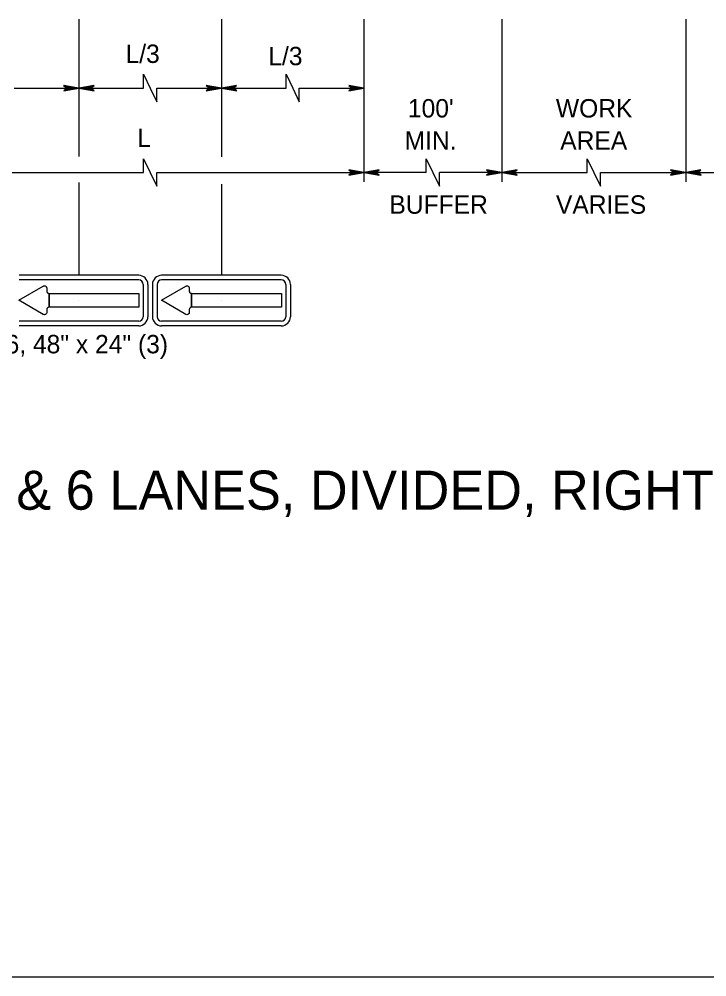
# Model space of a CAD drawing. Extents: x 499945 to 500993, y 499985 to 500645.
# Drawn here: x 500400.4 to 500549.9, y 500214.2 to 500422.4 of the extents above; entities that cross this region are included whole.
import ezdxf

# ---------------------------------------------------------------- set-up
doc = ezdxf.new("R2010")
doc.units = 0
for name, color, linetype in [('1', 7, 'Continuous'), ('24', 7, 'Continuous'), ('5', 7, 'Continuous'), ('56', 7, 'Continuous'), ('60', 7, 'Continuous')]:
    doc.layers.add(name, color=color, linetype=linetype)

msp = doc.modelspace()

# ---------------------------------------------------------------- linework, layer by layer
at = {"layer": '1'}
for p, q in [((500413.39, 500422.39), (500413.39, 500392.53)), ((500444.36, 500422.39), (500444.36, 500392.44)), ((500475.34, 500422.39), (500475.34, 500387.05)), ((500505.32, 500422.39), (500505.32, 500387.05)), ((500545.29, 500422.39), (500545.29, 500387.05)), ((500427.43, 500407.4), (500427.43, 500410.4)), ((500427.43, 500410.4), (500428.87, 500407.4)), ((500458.41, 500407.4), (500458.41, 500410.4)), ((500458.41, 500410.4), (500459.85, 500407.4)), ((500399.34, 500407.4), (500413.39, 500407.4)), ((500413.39, 500407.4), (500427.43, 500407.4)), ((500428.87, 500407.4), (500430.32, 500404.4)), ((500430.32, 500407.4), (500444.36, 500407.4)), ((500430.32, 500404.4), (500430.32, 500407.4)), ((500444.36, 500407.4), (500458.41, 500407.4)), ((500459.85, 500407.4), (500461.29, 500404.4)), ((500461.29, 500407.4), (500475.34, 500407.4)), ((500461.29, 500404.4), (500461.29, 500407.4)), ((500427.43, 500389.04), (500427.43, 500392.04)), ((500427.43, 500392.04), (500428.87, 500389.04)), ((500488.89, 500389.04), (500488.89, 500392.04)), ((500488.89, 500392.04), (500490.33, 500389.04)), ((500523.86, 500389.04), (500523.86, 500392.04)), ((500523.86, 500392.04), (500525.3, 500389.04)), ((500382.41, 500389.04), (500427.43, 500389.04)), ((500428.87, 500389.04), (500430.32, 500386.05)), ((500430.32, 500389.04), (500475.34, 500389.04)), ((500430.32, 500386.05), (500430.32, 500389.04)), ((500488.89, 500389.04), (500475.34, 500389.04)), ((500490.33, 500389.04), (500491.77, 500386.05)), ((500505.32, 500389.04), (500491.77, 500389.04)), ((500491.77, 500386.05), (500491.77, 500389.04)), ((500505.32, 500389.04), (500523.86, 500389.04)), ((500525.3, 500389.04), (500526.74, 500386.05)), ((500526.74, 500389.04), (500545.29, 500389.04)), ((500526.74, 500386.05), (500526.74, 500389.04)), ((500545.29, 500389.04), (500558.73, 500389.04)), ((500413.39, 500386.87), (500413.39, 500366.83)), ((500444.36, 500386.48), (500444.36, 500366.83)), ((500102, 500214.18), (500706.99, 500214.18))]:
    msp.add_line(p, q, dxfattribs=at)
at = {"layer": '24'}
for points in [[(500413.39, 500407.4), (500410.06, 500407.99), (500410.86, 500407.4), (500410.08, 500406.82), (500413.39, 500407.4), (500413.17, 500407.39), (500410.16, 500407.94), (500410.92, 500407.39), (500410.21, 500406.87), (500413.05, 500407.38), (500412.94, 500407.4), (500410.36, 500407.86), (500410.94, 500407.39), (500410.34, 500406.94), (500412.89, 500407.4), (500412.77, 500407.38), (500410.52, 500407.79), (500410.96, 500407.4), (500410.51, 500407), (500412.45, 500407.38), (500412.27, 500407.38), (500410.69, 500407.71), (500411, 500407.41), (500410.66, 500407.08), (500412.23, 500407.4), (500412.06, 500407.41), (500410.87, 500407.61), (500411.1, 500407.38), (500410.85, 500407.16), (500411.89, 500407.4), (500411.72, 500407.42), (500411.01, 500407.55), (500411.13, 500407.39), (500410.94, 500407.22), (500411.64, 500407.4), (500411.17, 500407.51), (500411.24, 500407.38), (500411.04, 500407.26), (500411.52, 500407.38), (500411.22, 500407.46), (500411.34, 500407.36), (500411.2, 500407.3), (500411.34, 500407.39), (500411.27, 500407.41)], [(500413.39, 500407.4), (500416.71, 500406.81), (500415.92, 500407.4), (500416.69, 500407.98), (500413.39, 500407.4), (500413.61, 500407.41), (500416.62, 500406.86), (500415.85, 500407.41), (500416.56, 500407.93), (500413.73, 500407.42), (500413.84, 500407.4), (500416.42, 500406.94), (500415.84, 500407.41), (500416.43, 500407.86), (500413.89, 500407.4), (500414, 500407.42), (500416.25, 500407.01), (500415.81, 500407.4), (500416.26, 500407.81), (500414.32, 500407.42), (500414.51, 500407.42), (500416.08, 500407.09), (500415.78, 500407.39), (500416.11, 500407.72), (500414.54, 500407.4), (500414.72, 500407.39), (500415.9, 500407.19), (500415.68, 500407.42), (500415.92, 500407.65), (500414.88, 500407.4), (500415.05, 500407.38), (500415.76, 500407.25), (500415.64, 500407.41), (500415.84, 500407.59), (500415.13, 500407.4), (500415.6, 500407.29), (500415.53, 500407.42), (500415.74, 500407.54), (500415.25, 500407.42), (500415.56, 500407.34), (500415.43, 500407.44), (500415.58, 500407.5), (500415.43, 500407.41), (500415.51, 500407.39)], [(500444.36, 500407.4), (500441.04, 500407.99), (500441.83, 500407.4), (500441.06, 500406.82), (500444.36, 500407.4), (500444.14, 500407.39), (500441.13, 500407.94), (500441.9, 500407.39), (500441.19, 500406.87), (500444.02, 500407.38), (500443.91, 500407.4), (500441.33, 500407.86), (500441.91, 500407.39), (500441.32, 500406.94), (500443.86, 500407.4), (500443.75, 500407.38), (500441.5, 500407.79), (500441.94, 500407.4), (500441.49, 500407), (500443.43, 500407.38), (500443.24, 500407.38), (500441.66, 500407.71), (500441.97, 500407.41), (500441.64, 500407.08), (500443.21, 500407.4), (500443.03, 500407.41), (500441.85, 500407.61), (500442.07, 500407.38), (500441.83, 500407.16), (500442.87, 500407.4), (500442.7, 500407.42), (500441.99, 500407.55), (500442.11, 500407.39), (500441.91, 500407.22), (500442.61, 500407.4), (500442.15, 500407.51), (500442.22, 500407.38), (500442.01, 500407.26), (500442.5, 500407.38), (500442.19, 500407.46), (500442.32, 500407.36), (500442.17, 500407.3), (500442.32, 500407.39), (500442.24, 500407.41)], [(500444.36, 500407.4), (500447.69, 500406.81), (500446.89, 500407.4), (500447.67, 500407.98), (500444.36, 500407.4), (500444.58, 500407.41), (500447.59, 500406.86), (500446.83, 500407.41), (500447.54, 500407.93), (500444.7, 500407.42), (500444.81, 500407.4), (500447.39, 500406.94), (500446.81, 500407.41), (500447.41, 500407.86), (500444.86, 500407.4), (500444.97, 500407.42), (500447.23, 500407.01), (500446.79, 500407.4), (500447.24, 500407.81), (500445.3, 500407.42), (500445.48, 500407.42), (500447.06, 500407.09), (500446.75, 500407.39), (500447.08, 500407.72), (500445.52, 500407.4), (500445.69, 500407.39), (500446.88, 500407.19), (500446.65, 500407.42), (500446.9, 500407.65), (500445.86, 500407.4), (500446.02, 500407.38), (500446.74, 500407.25), (500446.62, 500407.41), (500446.81, 500407.59), (500446.11, 500407.4), (500446.58, 500407.29), (500446.51, 500407.42), (500446.71, 500407.54), (500446.23, 500407.42), (500446.53, 500407.34), (500446.41, 500407.44), (500446.55, 500407.5), (500446.41, 500407.41), (500446.48, 500407.39)], [(500475.34, 500407.4), (500472.02, 500407.99), (500472.81, 500407.4), (500472.03, 500406.82), (500475.34, 500407.4), (500475.12, 500407.39), (500472.11, 500407.94), (500472.87, 500407.39), (500472.17, 500406.87), (500475, 500407.38), (500474.89, 500407.4), (500472.31, 500407.86), (500472.89, 500407.39), (500472.29, 500406.94), (500474.84, 500407.4), (500474.73, 500407.38), (500472.47, 500407.79), (500472.91, 500407.4), (500472.46, 500407), (500474.41, 500407.38), (500474.22, 500407.38), (500472.64, 500407.71), (500472.95, 500407.41), (500472.62, 500407.08), (500474.19, 500407.4), (500474.01, 500407.41), (500472.82, 500407.61), (500473.05, 500407.38), (500472.8, 500407.16), (500473.85, 500407.4), (500473.68, 500407.42), (500472.97, 500407.55), (500473.08, 500407.39), (500472.89, 500407.22), (500473.59, 500407.4), (500473.13, 500407.51), (500473.19, 500407.38), (500472.99, 500407.26), (500473.47, 500407.38), (500473.17, 500407.46), (500473.3, 500407.36), (500473.15, 500407.3), (500473.3, 500407.39), (500473.22, 500407.41)], [(500475.34, 500389.04), (500472.02, 500389.63), (500472.81, 500389.04), (500472.03, 500388.47), (500475.34, 500389.04), (500475.12, 500389.04), (500472.11, 500389.59), (500472.87, 500389.04), (500472.17, 500388.51), (500475, 500389.03), (500474.89, 500389.04), (500472.31, 500389.5), (500472.89, 500389.04), (500472.29, 500388.59), (500474.84, 500389.04), (500474.73, 500389.03), (500472.47, 500389.43), (500472.91, 500389.04), (500472.46, 500388.64), (500474.41, 500389.03), (500474.22, 500389.03), (500472.64, 500389.35), (500472.95, 500389.05), (500472.62, 500388.72), (500474.19, 500389.04), (500474.01, 500389.05), (500472.82, 500389.26), (500473.05, 500389.03), (500472.8, 500388.8), (500473.85, 500389.04), (500473.68, 500389.06), (500472.97, 500389.2), (500473.08, 500389.04), (500472.89, 500388.86), (500473.59, 500389.04), (500473.13, 500389.16), (500473.19, 500389.03), (500472.99, 500388.9), (500473.47, 500389.03), (500473.17, 500389.1), (500473.3, 500389), (500473.15, 500388.94), (500473.3, 500389.04), (500473.22, 500389.05)], [(500475.34, 500389.04), (500478.66, 500388.46), (500477.87, 500389.04), (500478.65, 500389.62), (500475.34, 500389.04), (500475.56, 500389.05), (500478.57, 500388.5), (500477.81, 500389.05), (500478.51, 500389.58), (500475.68, 500389.06), (500475.79, 500389.04), (500478.37, 500388.59), (500477.79, 500389.05), (500478.38, 500389.5), (500475.84, 500389.04), (500475.95, 500389.06), (500478.2, 500388.65), (500477.77, 500389.04), (500478.21, 500389.45), (500476.27, 500389.06), (500476.46, 500389.06), (500478.04, 500388.74), (500477.73, 500389.04), (500478.06, 500389.37), (500476.49, 500389.04), (500476.67, 500389.03), (500477.86, 500388.83), (500477.63, 500389.06), (500477.88, 500389.29), (500476.83, 500389.04), (500477, 500389.03), (500477.71, 500388.89), (500477.6, 500389.05), (500477.79, 500389.23), (500477.09, 500389.04), (500477.55, 500388.93), (500477.49, 500389.06), (500477.69, 500389.19), (500477.2, 500389.06), (500477.51, 500388.99), (500477.38, 500389.09), (500477.53, 500389.15), (500477.38, 500389.05), (500477.46, 500389.04)], [(500475.34, 500389.04), (500478.66, 500388.46), (500477.87, 500389.04), (500478.65, 500389.62), (500475.34, 500389.04), (500475.56, 500389.05), (500478.57, 500388.5), (500477.81, 500389.05), (500478.51, 500389.58), (500475.68, 500389.06), (500475.79, 500389.04), (500478.37, 500388.59), (500477.79, 500389.05), (500478.38, 500389.5), (500475.84, 500389.04), (500475.95, 500389.06), (500478.2, 500388.65), (500477.77, 500389.04), (500478.21, 500389.45), (500476.27, 500389.06), (500476.46, 500389.06), (500478.04, 500388.74), (500477.73, 500389.04), (500478.06, 500389.37), (500476.49, 500389.04), (500476.67, 500389.03), (500477.86, 500388.83), (500477.63, 500389.06), (500477.88, 500389.29), (500476.83, 500389.04), (500477, 500389.03), (500477.71, 500388.89), (500477.6, 500389.05), (500477.79, 500389.23), (500477.09, 500389.04), (500477.55, 500388.93), (500477.49, 500389.06), (500477.69, 500389.19), (500477.2, 500389.06), (500477.51, 500388.99), (500477.38, 500389.09), (500477.53, 500389.15), (500477.38, 500389.05), (500477.46, 500389.04)], [(500505.32, 500389.04), (500501.99, 500389.63), (500502.79, 500389.04), (500502.01, 500388.47), (500505.32, 500389.04), (500505.1, 500389.04), (500502.09, 500389.59), (500502.85, 500389.04), (500502.14, 500388.51), (500504.98, 500389.03), (500504.87, 500389.04), (500502.29, 500389.5), (500502.87, 500389.04), (500502.27, 500388.59), (500504.82, 500389.04), (500504.7, 500389.03), (500502.45, 500389.43), (500502.89, 500389.04), (500502.44, 500388.64), (500504.38, 500389.03), (500504.2, 500389.03), (500502.62, 500389.35), (500502.93, 500389.05), (500502.59, 500388.72), (500504.16, 500389.04), (500503.99, 500389.05), (500502.8, 500389.26), (500503.03, 500389.03), (500502.78, 500388.8), (500503.82, 500389.04), (500503.65, 500389.06), (500502.94, 500389.2), (500503.06, 500389.04), (500502.87, 500388.86), (500503.57, 500389.04), (500503.1, 500389.16), (500503.17, 500389.03), (500502.97, 500388.9), (500503.45, 500389.03), (500503.15, 500389.1), (500503.27, 500389), (500503.13, 500388.94), (500503.27, 500389.04), (500503.2, 500389.05)], [(500505.32, 500389.04), (500508.64, 500388.46), (500507.85, 500389.04), (500508.62, 500389.62), (500505.32, 500389.04), (500505.54, 500389.05), (500508.55, 500388.5), (500507.78, 500389.05), (500508.49, 500389.58), (500505.66, 500389.06), (500505.77, 500389.04), (500508.35, 500388.59), (500507.77, 500389.05), (500508.36, 500389.5), (500505.82, 500389.04), (500505.93, 500389.06), (500508.18, 500388.65), (500507.74, 500389.04), (500508.19, 500389.45), (500506.25, 500389.06), (500506.44, 500389.06), (500508.01, 500388.74), (500507.71, 500389.04), (500508.04, 500389.37), (500506.47, 500389.04), (500506.65, 500389.03), (500507.83, 500388.83), (500507.61, 500389.06), (500507.85, 500389.29), (500506.81, 500389.04), (500506.98, 500389.03), (500507.69, 500388.89), (500507.57, 500389.05), (500507.77, 500389.23), (500507.06, 500389.04), (500507.53, 500388.93), (500507.46, 500389.06), (500507.67, 500389.19), (500507.18, 500389.06), (500507.49, 500388.99), (500507.36, 500389.09), (500507.51, 500389.15), (500507.36, 500389.05), (500507.44, 500389.04)], [(500545.29, 500389.04), (500541.96, 500389.63), (500542.76, 500389.04), (500541.98, 500388.47), (500545.29, 500389.04), (500545.07, 500389.04), (500542.06, 500389.59), (500542.82, 500389.04), (500542.11, 500388.51), (500544.95, 500389.03), (500544.84, 500389.04), (500542.26, 500389.5), (500542.84, 500389.04), (500542.24, 500388.59), (500544.78, 500389.04), (500544.67, 500389.03), (500542.42, 500389.43), (500542.86, 500389.04), (500542.41, 500388.64), (500544.35, 500389.03), (500544.17, 500389.03), (500542.59, 500389.35), (500542.89, 500389.05), (500542.56, 500388.72), (500544.13, 500389.04), (500543.95, 500389.05), (500542.77, 500389.26), (500543, 500389.03), (500542.75, 500388.8), (500543.79, 500389.04), (500543.62, 500389.06), (500542.91, 500389.2), (500543.03, 500389.04), (500542.84, 500388.86), (500543.54, 500389.04), (500543.07, 500389.16), (500543.14, 500389.03), (500542.94, 500388.9), (500543.42, 500389.03), (500543.12, 500389.1), (500543.24, 500389), (500543.1, 500388.94), (500543.24, 500389.04), (500543.17, 500389.05)], [(500545.29, 500389.04), (500548.61, 500388.46), (500547.82, 500389.04), (500548.59, 500389.62), (500545.29, 500389.04), (500545.51, 500389.05), (500548.52, 500388.5), (500547.75, 500389.05), (500548.46, 500389.58), (500545.63, 500389.06), (500545.74, 500389.04), (500548.31, 500388.59), (500547.74, 500389.05), (500548.33, 500389.5), (500545.79, 500389.04), (500545.9, 500389.06), (500548.15, 500388.65), (500547.71, 500389.04), (500548.16, 500389.45), (500546.22, 500389.06), (500546.41, 500389.06), (500547.98, 500388.74), (500547.68, 500389.04), (500548.01, 500389.37), (500546.44, 500389.04), (500546.62, 500389.03), (500547.8, 500388.83), (500547.58, 500389.06), (500547.82, 500389.29), (500546.78, 500389.04), (500546.95, 500389.03), (500547.66, 500388.89), (500547.54, 500389.05), (500547.74, 500389.23), (500547.03, 500389.04), (500547.5, 500388.93), (500547.43, 500389.06), (500547.64, 500389.19), (500547.15, 500389.06), (500547.46, 500388.99), (500547.33, 500389.09), (500547.48, 500389.15), (500547.33, 500389.05), (500547.41, 500389.04)]]:
    msp.add_lwpolyline(points, dxfattribs=at)
at = {"layer": '56'}
for p, q in [((500426.38, 500366.7), (500400.4, 500366.7)), ((500426.38, 500365.7), (500400.4, 500365.7)), ((500457.35, 500366.7), (500431.37, 500366.7)), ((500457.35, 500365.7), (500431.37, 500365.7)), ((500427.38, 500364.7), (500427.38, 500357.7)), ((500428.38, 500364.7), (500428.38, 500357.7)), ((500429.37, 500364.7), (500429.37, 500357.7)), ((500430.37, 500364.7), (500430.37, 500357.7)), ((500458.35, 500364.7), (500458.35, 500357.7)), ((500459.35, 500364.7), (500459.35, 500357.7)), ((500426.38, 500356.7), (500400.4, 500356.7)), ((500426.38, 500355.7), (500400.4, 500355.7)), ((500457.35, 500356.7), (500431.37, 500356.7)), ((500457.35, 500355.7), (500431.37, 500355.7))]:
    msp.add_line(p, q, dxfattribs=at)
for centre, radius, start, end in [((500426.38, 500364.7), 2, 0, 90), ((500426.38, 500364.7), 0.999, 0, 90), ((500431.37, 500364.7), 2, 90, 180), ((500431.37, 500364.7), 0.999, 90, 180), ((500457.35, 500364.7), 2, 0, 90), ((500457.35, 500364.7), 0.999, 0, 90), ((500426.38, 500357.7), 2, 270, 0), ((500426.38, 500357.7), 0.999, 270, 0), ((500431.37, 500357.7), 2, 180, 270), ((500431.37, 500357.7), 0.999, 180, 270), ((500457.35, 500357.7), 2, 270, 0), ((500457.35, 500357.7), 0.999, 270, 0)]:
    msp.add_arc(centre, radius, start, end, dxfattribs=at)
at = {"layer": '60'}
for p, q in [((500413.39, 500361.27), (500413.39, 500361.27)), ((500444.36, 500361.27), (500444.36, 500361.27))]:
    msp.add_line(p, q, dxfattribs=at)
for points in [[(500400.34, 500361.27), (500405.65, 500364.33), (500405.71, 500364.36), (500405.78, 500364.39), (500405.86, 500364.4), (500405.94, 500364.4), (500406.05, 500364.38), (500406.16, 500364.33), (500406.23, 500364.28), (500406.27, 500364.24), (500406.33, 500364.15), (500406.37, 500364.07), (500406.39, 500364.01), (500406.4, 500363.9), (500406.4, 500363.27), (500406.41, 500363.16), (500406.43, 500363.1), (500406.45, 500363.04), (500406.49, 500362.98), (500406.54, 500362.92), (500406.6, 500362.87), (500406.64, 500362.84), (500406.72, 500362.8), (500406.8, 500362.78), (500406.9, 500362.77), (500406.9, 500359.77), (500406.76, 500359.75), (500406.67, 500359.72), (500406.61, 500359.68), (500406.55, 500359.63), (500406.5, 500359.57), (500406.45, 500359.5), (500406.43, 500359.44), (500406.4, 500359.27), (500406.4, 500358.64), (500406.38, 500358.51), (500406.36, 500358.43), (500406.3, 500358.34), (500406.25, 500358.29), (500406.16, 500358.21), (500406.09, 500358.18), (500405.99, 500358.15), (500405.89, 500358.14), (500405.75, 500358.16), (500405.7, 500358.18), (500405.65, 500358.2)], [(500431.32, 500361.27), (500436.63, 500364.33), (500436.68, 500364.36), (500436.75, 500364.39), (500436.84, 500364.4), (500436.92, 500364.4), (500437.02, 500364.38), (500437.14, 500364.33), (500437.2, 500364.28), (500437.24, 500364.24), (500437.31, 500364.15), (500437.35, 500364.07), (500437.36, 500364.01), (500437.38, 500363.9), (500437.38, 500363.27), (500437.39, 500363.16), (500437.41, 500363.1), (500437.43, 500363.04), (500437.47, 500362.98), (500437.52, 500362.92), (500437.58, 500362.87), (500437.62, 500362.84), (500437.69, 500362.8), (500437.77, 500362.78), (500437.88, 500362.77), (500437.88, 500359.77), (500437.74, 500359.75), (500437.65, 500359.72), (500437.59, 500359.68), (500437.53, 500359.63), (500437.48, 500359.57), (500437.43, 500359.5), (500437.41, 500359.44), (500437.38, 500359.27), (500437.38, 500358.64), (500437.36, 500358.51), (500437.33, 500358.43), (500437.28, 500358.34), (500437.23, 500358.29), (500437.14, 500358.21), (500437.07, 500358.18), (500436.97, 500358.15), (500436.87, 500358.14), (500436.72, 500358.16), (500436.68, 500358.18), (500436.63, 500358.2)], [(500406.9, 500362.77), (500426.44, 500362.77), (500426.44, 500359.77), (500406.9, 500359.77)], [(500437.88, 500362.77), (500457.41, 500362.77), (500457.41, 500359.77), (500437.88, 500359.77)]]:
    msp.add_lwpolyline(points, close=True, dxfattribs=at)

# ---------------------------------------------------------------- texts
at = {"layer": '1'}
for s, p in [('L/3', (500423.52, 500412.87)), ('L/3', (500454.55, 500412.37)), ("100'", (500484.89, 500401.01)), ('WORK', (500517.06, 500401.01)), ('L', (500426.06, 500394.58)), ('MIN.', (500484.18, 500394.01)), ('AREA', (500518, 500394.01)), ('BUFFER', (500480.87, 500380.08)), ('VARIES', (500517.07, 500380.08)), ('W1-6, 48" x 24" (3)', (500387.64, 500349.74))]:
    msp.add_text(s, height=4, dxfattribs=at).set_placement(p)
at = {"layer": '5'}
msp.add_text('4 & 6 LANES, DIVIDED, RIGHT LANE & SHOULDER CLOSING', height=8.5, dxfattribs=at).set_placement((500390.3, 500315.74))

doc.saveas('drawing.dxf')
